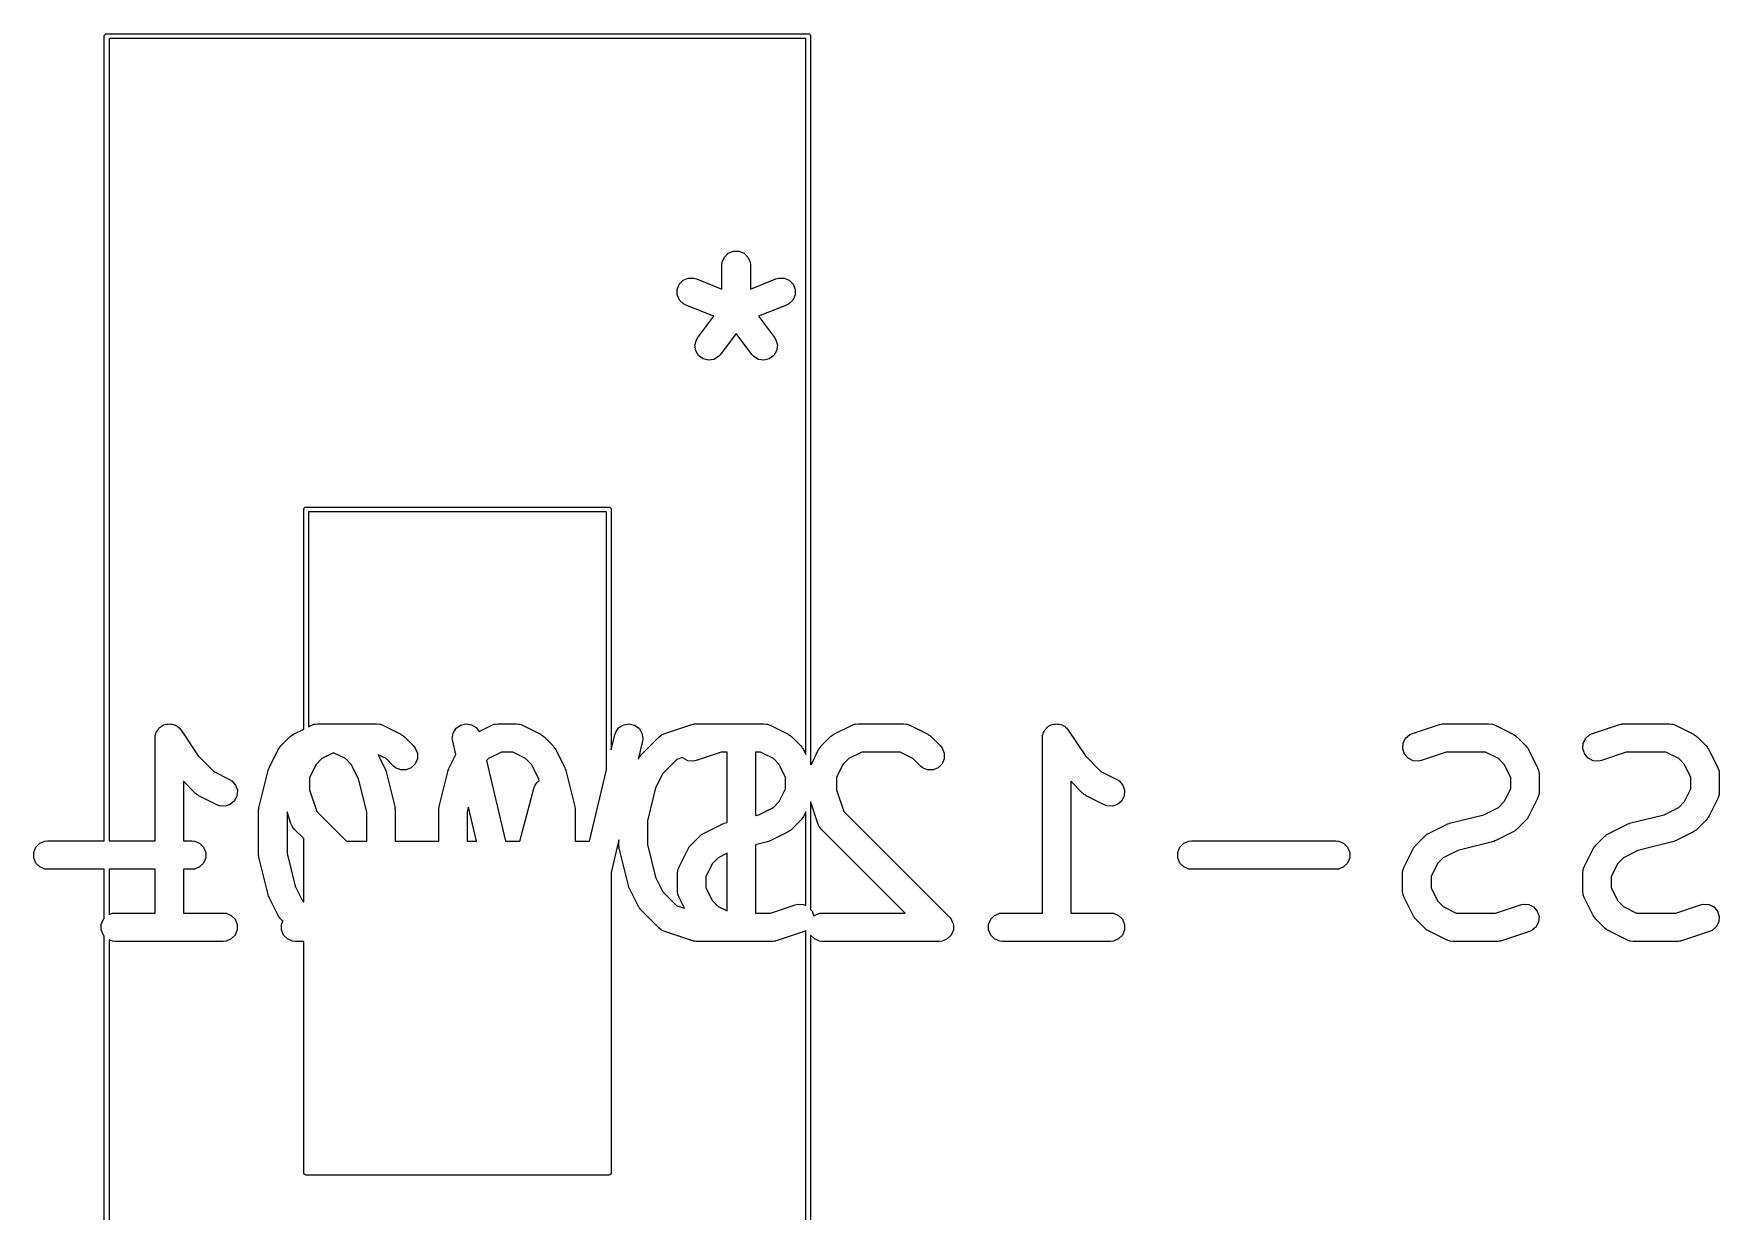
# Model space of a CAD drawing. Extents: x 100 to 190, y -154 to -36.
# Drawn here: x 181.17 to 190.08, y -68.19 to -61.97 of the extents above; entities that cross this region are included whole.
import ezdxf

# ---------------------------------------------------------------- set-up
doc = ezdxf.new("R2010")
doc.units = 0
doc.layers.add('BLACK', color=7, linetype='CONTINUOUS')

msp = doc.modelspace()

# ---------------------------------------------------------------- linework, layer by layer
at = {"layer": 'BLACK', "linetype": 'CONTINUOUS'}
for p, q in [((181.5465, -61.9779), (181.547467, -61.97304)), ((181.5465, -66.231266), (181.5465, -61.9779)), ((181.547467, -61.97304), (181.55434, -61.966167)), ((181.55434, -61.966167), (181.5592, -61.9652)), ((181.5592, -61.9652), (185.2676, -61.9652)), ((181.5719, -61.9906), (181.5719, -66.231266)), ((185.2549, -61.9906), (181.5719, -61.9906)), ((185.2549, -65.773944), (185.2549, -61.9906)), ((185.2676, -61.9652), (185.27246, -61.966167)), ((185.27246, -61.966167), (185.279333, -61.97304)), ((185.279333, -61.97304), (185.2803, -61.9779)), ((185.2803, -61.9779), (185.2803, -65.824744)), ((184.811599, -63.187219), (184.81304, -63.172587)), ((184.81304, -63.172587), (184.824239, -63.145551)), ((184.824239, -63.145551), (184.844931, -63.124859)), ((184.844931, -63.124859), (184.871967, -63.11366)), ((184.871967, -63.11366), (184.901231, -63.11366)), ((184.901231, -63.11366), (184.928267, -63.124859)), ((184.928267, -63.124859), (184.948959, -63.145551)), ((184.948959, -63.145551), (184.960158, -63.172587)), ((184.960158, -63.172587), (184.961599, -63.187219)), ((184.606079, -63.268228), (184.632976, -63.256701)), ((184.632976, -63.256701), (184.662238, -63.256344)), ((184.662238, -63.256344), (184.676358, -63.26044)), ((184.676358, -63.26044), (184.811599, -63.314536)), ((184.811599, -63.314536), (184.811599, -63.187219)), ((184.961599, -63.187219), (184.961599, -63.314536)), ((184.961599, -63.314536), (185.09684, -63.26044)), ((185.09684, -63.26044), (185.11096, -63.256344)), ((185.11096, -63.256344), (185.140222, -63.256701)), ((185.140222, -63.256701), (185.167119, -63.268228)), ((184.574772, -63.316342), (184.58564, -63.289171)), ((184.575129, -63.345604), (184.574772, -63.316342)), ((184.586656, -63.372501), (184.575129, -63.345604)), ((184.58564, -63.289171), (184.606079, -63.268228)), ((185.167119, -63.268228), (185.187557, -63.289171)), ((185.198069, -63.345604), (185.186542, -63.372501)), ((185.187557, -63.289171), (185.198426, -63.316342)), ((185.198426, -63.316342), (185.198069, -63.345604)), ((184.607599, -63.39294), (184.586656, -63.372501)), ((184.62065, -63.399712), (184.607599, -63.39294)), ((184.767881, -63.458604), (184.62065, -63.399712)), ((185.152548, -63.399712), (185.005316, -63.458604)), ((185.165598, -63.39294), (185.152548, -63.399712)), ((185.186542, -63.372501), (185.165598, -63.39294)), ((184.683742, -63.57079), (184.767881, -63.458604)), ((185.005316, -63.458604), (185.089456, -63.57079)), ((184.668853, -63.611708), (184.676116, -63.58336)), ((184.672992, -63.640677), (184.668853, -63.611708)), ((184.676116, -63.58336), (184.683742, -63.57079)), ((184.886599, -63.550314), (184.803742, -63.66079)), ((184.969456, -63.66079), (184.886599, -63.550314)), ((185.089456, -63.57079), (185.097082, -63.58336)), ((185.097082, -63.58336), (185.104345, -63.611708)), ((185.104345, -63.611708), (185.100206, -63.640677)), ((184.687901, -63.665858), (184.672992, -63.640677)), ((184.711312, -63.683416), (184.687901, -63.665858)), ((184.73966, -63.690679), (184.711312, -63.683416)), ((184.768629, -63.68654), (184.73966, -63.690679)), ((184.79381, -63.671631), (184.768629, -63.68654)), ((184.803742, -63.66079), (184.79381, -63.671631)), ((184.979388, -63.671631), (184.969456, -63.66079)), ((185.004569, -63.68654), (184.979388, -63.671631)), ((185.033538, -63.690679), (185.004569, -63.68654)), ((185.061886, -63.683416), (185.033538, -63.690679)), ((185.085297, -63.665858), (185.061886, -63.683416)), ((185.100206, -63.640677), (185.085297, -63.665858)), ((182.6006, -64.4798), (182.601567, -64.47494)), ((182.6006, -65.640718), (182.6006, -64.4798)), ((182.601567, -64.47494), (182.60844, -64.468067)), ((182.60844, -64.468067), (182.6133, -64.4671)), ((182.6133, -64.4671), (184.2135, -64.4671)), ((182.626, -64.4925), (182.626, -65.628018)), ((184.2008, -64.4925), (182.626, -64.4925)), ((184.2008, -65.85633), (184.2008, -64.4925)), ((184.2135, -64.4671), (184.21836, -64.468067)), ((184.21836, -64.468067), (184.225233, -64.47494)), ((184.225233, -64.47494), (184.2262, -64.4798)), ((184.2262, -64.4798), (184.2262, -65.74965)), ((181.816031, -65.672587), (181.818872, -65.665726)), ((181.818872, -65.665726), (181.820329, -65.658446)), ((181.820329, -65.658446), (181.824417, -65.65234)), ((181.824417, -65.65234), (181.82723, -65.645551)), ((181.82723, -65.645551), (181.83248, -65.6403)), ((181.83248, -65.6403), (181.836612, -65.634131)), ((181.836612, -65.634131), (181.842726, -65.630054)), ((181.842726, -65.630054), (181.847922, -65.624859)), ((181.847922, -65.624859), (181.854782, -65.622017)), ((181.854782, -65.622017), (181.860961, -65.617898)), ((181.860961, -65.617898), (181.868169, -65.616472)), ((181.868169, -65.616472), (181.874958, -65.61366)), ((181.874958, -65.61366), (181.882385, -65.61366)), ((181.882385, -65.61366), (181.889669, -65.612219)), ((181.889669, -65.612219), (181.896874, -65.61366)), ((181.896874, -65.61366), (181.904222, -65.61366)), ((181.904222, -65.61366), (181.911082, -65.616501)), ((181.911082, -65.616501), (181.918363, -65.617958)), ((181.918363, -65.617958), (181.924468, -65.622046)), ((181.924468, -65.622046), (181.931258, -65.624859)), ((181.931258, -65.624859), (181.936508, -65.630109)), ((181.936508, -65.630109), (181.942678, -65.634241)), ((181.942678, -65.634241), (181.951898, -65.645499)), ((181.951898, -65.645499), (181.95195, -65.645551)), ((181.95195, -65.645551), (181.951959, -65.645573)), ((181.951959, -65.645573), (181.951994, -65.645616)), ((181.951994, -65.645616), (182.043112, -65.782294)), ((182.540225, -65.67172), (182.546525, -65.667756)), ((182.546525, -65.667756), (182.6006, -65.640718)), ((182.626, -65.628018), (182.641763, -65.620137)), ((182.641763, -65.620137), (182.655494, -65.614882)), ((182.655494, -65.614882), (182.658183, -65.61469)), ((182.658183, -65.61469), (182.660672, -65.61366)), ((182.660672, -65.61366), (182.675304, -65.612219)), ((182.675304, -65.612219), (182.770542, -65.612219)), ((182.770542, -65.612219), (182.984828, -65.612219)), ((182.984828, -65.612219), (182.99946, -65.61366)), ((182.99946, -65.61366), (183.001949, -65.614691)), ((183.001949, -65.614691), (183.004637, -65.614882)), ((183.004637, -65.614882), (183.018369, -65.620137)), ((183.018369, -65.620137), (183.113607, -65.667756)), ((183.113607, -65.667756), (183.119906, -65.67172)), ((183.386071, -65.690023), (183.390704, -65.661128)), ((183.390704, -65.661128), (183.40604, -65.636206)), ((183.40604, -65.636206), (183.429747, -65.619049)), ((183.429747, -65.619049), (183.458215, -65.612271)), ((183.458215, -65.612271), (183.48711, -65.616904)), ((183.48711, -65.616904), (183.512032, -65.63224)), ((183.512032, -65.63224), (183.527418, -65.653499)), ((183.527418, -65.653499), (183.594144, -65.620137)), ((183.594144, -65.620137), (183.607875, -65.614882)), ((183.607875, -65.614882), (183.610564, -65.61469)), ((183.610564, -65.61469), (183.613053, -65.61366)), ((183.613053, -65.61366), (183.627685, -65.612219)), ((183.627685, -65.612219), (183.722923, -65.612219)), ((183.722923, -65.612219), (183.737555, -65.61366)), ((183.737555, -65.61366), (183.740044, -65.614691)), ((183.740044, -65.614691), (183.742732, -65.614882)), ((183.742732, -65.614882), (183.756464, -65.620137)), ((183.756464, -65.620137), (183.851702, -65.667756)), ((183.851702, -65.667756), (183.858001, -65.67172)), ((184.2262, -65.74965), (184.245201, -65.669847)), ((184.245201, -65.669847), (184.249991, -65.655947)), ((184.249991, -65.655947), (184.267148, -65.63224)), ((184.267148, -65.63224), (184.29207, -65.616904)), ((184.29207, -65.616904), (184.320965, -65.612271)), ((184.320965, -65.612271), (184.349433, -65.619049)), ((184.349433, -65.619049), (184.37314, -65.636206)), ((184.37314, -65.636206), (184.388476, -65.661128)), ((184.388476, -65.661128), (184.393109, -65.690023)), ((184.493269, -65.671445), (184.495304, -65.669681)), ((184.495304, -65.669681), (184.50873, -65.663687)), ((184.50873, -65.663687), (184.651586, -65.616068)), ((184.651586, -65.616068), (184.658841, -65.614418)), ((184.658841, -65.614418), (184.660672, -65.61366)), ((184.660672, -65.61366), (184.663325, -65.613398)), ((184.663325, -65.613398), (184.665923, -65.612808)), ((184.665923, -65.612808), (184.667897, -65.612948)), ((184.667897, -65.612948), (184.675304, -65.612219)), ((184.675304, -65.612219), (184.913399, -65.612219)), ((184.913399, -65.612219), (185.032447, -65.612219)), ((185.032447, -65.612219), (185.047079, -65.61366)), ((185.047079, -65.61366), (185.049568, -65.614691)), ((185.049568, -65.614691), (185.052256, -65.614882)), ((185.052256, -65.614882), (185.065988, -65.620137)), ((185.065988, -65.620137), (185.161226, -65.667756)), ((185.161226, -65.667756), (185.167525, -65.67172)), ((185.397368, -65.67172), (185.403668, -65.667756)), ((185.403668, -65.667756), (185.498906, -65.620137)), ((185.498906, -65.620137), (185.512637, -65.614882)), ((185.512637, -65.614882), (185.515326, -65.61469)), ((185.515326, -65.61469), (185.517815, -65.61366)), ((185.517815, -65.61366), (185.532447, -65.612219)), ((185.532447, -65.612219), (185.770542, -65.612219)), ((185.770542, -65.612219), (185.785174, -65.61366)), ((185.785174, -65.61366), (185.787663, -65.614691)), ((185.787663, -65.614691), (185.790351, -65.614882)), ((185.790351, -65.614882), (185.804083, -65.620137)), ((185.804083, -65.620137), (185.899321, -65.667756)), ((185.899321, -65.667756), (185.90562, -65.67172)), ((186.506507, -65.672587), (186.509348, -65.665726)), ((186.509348, -65.665726), (186.510805, -65.658446)), ((186.510805, -65.658446), (186.514893, -65.65234)), ((186.514893, -65.65234), (186.517706, -65.645551)), ((186.517706, -65.645551), (186.522956, -65.6403)), ((186.522956, -65.6403), (186.527088, -65.634131)), ((186.527088, -65.634131), (186.533202, -65.630054)), ((186.533202, -65.630054), (186.538398, -65.624859)), ((186.538398, -65.624859), (186.545258, -65.622017)), ((186.545258, -65.622017), (186.551437, -65.617898)), ((186.551437, -65.617898), (186.558645, -65.616472)), ((186.558645, -65.616472), (186.565434, -65.61366)), ((186.565434, -65.61366), (186.572861, -65.61366)), ((186.572861, -65.61366), (186.580145, -65.612219)), ((186.580145, -65.612219), (186.58735, -65.61366)), ((186.58735, -65.61366), (186.594698, -65.61366)), ((186.594698, -65.61366), (186.601558, -65.616501)), ((186.601558, -65.616501), (186.608839, -65.617958)), ((186.608839, -65.617958), (186.614944, -65.622046)), ((186.614944, -65.622046), (186.621734, -65.624859)), ((186.621734, -65.624859), (186.626984, -65.630109)), ((186.626984, -65.630109), (186.633154, -65.634241)), ((186.633154, -65.634241), (186.642374, -65.645499)), ((186.642374, -65.645499), (186.642426, -65.645551)), ((186.642426, -65.645551), (186.642435, -65.645573)), ((186.642435, -65.645573), (186.64247, -65.645616)), ((186.64247, -65.645616), (186.733588, -65.782294)), ((188.425578, -65.688855), (188.447685, -65.669681)), ((188.447685, -65.669681), (188.461111, -65.663687)), ((188.461111, -65.663687), (188.603967, -65.616068)), ((188.603967, -65.616068), (188.611222, -65.614418)), ((188.611222, -65.614418), (188.613053, -65.61366)), ((188.613053, -65.61366), (188.615706, -65.613398)), ((188.615706, -65.613398), (188.618304, -65.612808)), ((188.618304, -65.612808), (188.620278, -65.612948)), ((188.620278, -65.612948), (188.627685, -65.612219)), ((188.627685, -65.612219), (188.86578, -65.612219)), ((188.86578, -65.612219), (188.880412, -65.61366)), ((188.880412, -65.61366), (188.882901, -65.614691)), ((188.882901, -65.614691), (188.885589, -65.614882)), ((188.885589, -65.614882), (188.899321, -65.620137)), ((188.899321, -65.620137), (188.994559, -65.667756)), ((188.994559, -65.667756), (189.000858, -65.67172)), ((189.377959, -65.688855), (189.400066, -65.669681)), ((189.400066, -65.669681), (189.413492, -65.663687)), ((189.413492, -65.663687), (189.556348, -65.616068)), ((189.556348, -65.616068), (189.563603, -65.614418)), ((189.563603, -65.614418), (189.565434, -65.61366)), ((189.565434, -65.61366), (189.568087, -65.613398)), ((189.568087, -65.613398), (189.570685, -65.612808)), ((189.570685, -65.612808), (189.572659, -65.612948)), ((189.572659, -65.612948), (189.580066, -65.612219)), ((189.580066, -65.612219), (189.818161, -65.612219)), ((189.818161, -65.612219), (189.832793, -65.61366)), ((189.832793, -65.61366), (189.835282, -65.614691)), ((189.835282, -65.614691), (189.83797, -65.614882)), ((189.83797, -65.614882), (189.851702, -65.620137)), ((189.851702, -65.620137), (189.94694, -65.667756)), ((189.94694, -65.667756), (189.953239, -65.67172)), ((181.81459, -65.68714), (181.814605, -65.687063)), ((181.814595, -65.687166), (181.81459, -65.68714)), ((181.81459, -65.687219), (181.814595, -65.687166)), ((181.81459, -66.231266), (181.81459, -65.687219)), ((181.814605, -65.687063), (181.816031, -65.672587)), ((182.417746, -65.844154), (182.465365, -65.748916)), ((182.465365, -65.748916), (182.469329, -65.742616)), ((182.469329, -65.742616), (182.470087, -65.740789)), ((182.470087, -65.740789), (182.471775, -65.738732)), ((182.471775, -65.738732), (182.473197, -65.736473)), ((182.473197, -65.736473), (182.474695, -65.735173)), ((182.474695, -65.735173), (182.479414, -65.729424)), ((182.479414, -65.729424), (182.527033, -65.681805)), ((182.527033, -65.681805), (182.532782, -65.677086)), ((182.532782, -65.677086), (182.534082, -65.675588)), ((182.534082, -65.675588), (182.536341, -65.674166)), ((182.536341, -65.674166), (182.538398, -65.672478)), ((182.538398, -65.672478), (182.540225, -65.67172)), ((183.119906, -65.67172), (183.121734, -65.672478)), ((183.121734, -65.672478), (183.12379, -65.674166)), ((183.12379, -65.674166), (183.12605, -65.675588)), ((183.12605, -65.675588), (183.127349, -65.677086)), ((183.127349, -65.677086), (183.133099, -65.681805)), ((183.133099, -65.681805), (183.180718, -65.729424)), ((183.180718, -65.729424), (183.190045, -65.740789)), ((183.190045, -65.740789), (183.201244, -65.767825)), ((183.388059, -65.704591), (183.386071, -65.690023)), ((183.404784, -65.774838), (183.388059, -65.704591)), ((183.858001, -65.67172), (183.859829, -65.672478)), ((183.859829, -65.672478), (183.861885, -65.674166)), ((183.861885, -65.674166), (183.864145, -65.675588)), ((183.864145, -65.675588), (183.865444, -65.677086)), ((183.865444, -65.677086), (183.871194, -65.681805)), ((183.871194, -65.681805), (183.918813, -65.729424)), ((183.918813, -65.729424), (183.923531, -65.735173)), ((183.923531, -65.735173), (183.92503, -65.736473)), ((183.92503, -65.736473), (183.926451, -65.738732)), ((183.926451, -65.738732), (183.92814, -65.740789)), ((183.92814, -65.740789), (183.928897, -65.742616)), ((183.928897, -65.742616), (183.932862, -65.748916)), ((183.932862, -65.748916), (183.980481, -65.844154)), ((184.391121, -65.70459), (184.368413, -65.799962)), ((184.384176, -65.777043), (184.479414, -65.681805)), ((184.393109, -65.690023), (184.391121, -65.70459)), ((184.479414, -65.681805), (184.490779, -65.672477)), ((184.490779, -65.672477), (184.493269, -65.671445)), ((185.167525, -65.67172), (185.169353, -65.672478)), ((185.169353, -65.672478), (185.171409, -65.674166)), ((185.171409, -65.674166), (185.173669, -65.675588)), ((185.173669, -65.675588), (185.174968, -65.677086)), ((185.174968, -65.677086), (185.180718, -65.681805)), ((185.180718, -65.681805), (185.228337, -65.729424)), ((185.228337, -65.729424), (185.233055, -65.735173)), ((185.233055, -65.735173), (185.234554, -65.736473)), ((185.234554, -65.736473), (185.235975, -65.738732)), ((185.235975, -65.738732), (185.237664, -65.740789)), ((185.237664, -65.740789), (185.238421, -65.742616)), ((185.238421, -65.742616), (185.242386, -65.748916)), ((185.242386, -65.748916), (185.2549, -65.773944)), ((185.282447, -65.829038), (185.322508, -65.748916)), ((185.322508, -65.748916), (185.326472, -65.742616)), ((185.326472, -65.742616), (185.32723, -65.740789)), ((185.32723, -65.740789), (185.328918, -65.738732)), ((185.328918, -65.738732), (185.33034, -65.736473)), ((185.33034, -65.736473), (185.331838, -65.735173)), ((185.331838, -65.735173), (185.336557, -65.729424)), ((185.336557, -65.729424), (185.384176, -65.681805)), ((185.384176, -65.681805), (185.389925, -65.677086)), ((185.389925, -65.677086), (185.391225, -65.675588)), ((185.391225, -65.675588), (185.393484, -65.674166)), ((185.393484, -65.674166), (185.395541, -65.672478)), ((185.395541, -65.672478), (185.397368, -65.67172)), ((185.90562, -65.67172), (185.907448, -65.672478)), ((185.907448, -65.672478), (185.909504, -65.674166)), ((185.909504, -65.674166), (185.911764, -65.675588)), ((185.911764, -65.675588), (185.913063, -65.677086)), ((185.913063, -65.677086), (185.918813, -65.681805)), ((185.918813, -65.681805), (185.966432, -65.729424)), ((185.966432, -65.729424), (185.975759, -65.740789)), ((185.975759, -65.740789), (185.986958, -65.767825)), ((186.505066, -65.68714), (186.505081, -65.687063)), ((186.505071, -65.687166), (186.505066, -65.68714)), ((186.505066, -65.687219), (186.505071, -65.687166)), ((186.505066, -66.612219), (186.505066, -65.687219)), ((186.505081, -65.687063), (186.506507, -65.672587)), ((188.410417, -65.744218), (188.412492, -65.715028)), ((188.419671, -65.771981), (188.410417, -65.744218)), ((188.412492, -65.715028), (188.425578, -65.688855)), ((189.000858, -65.67172), (189.002686, -65.672478)), ((189.002686, -65.672478), (189.004742, -65.674166)), ((189.004742, -65.674166), (189.007002, -65.675588)), ((189.007002, -65.675588), (189.008301, -65.677086)), ((189.008301, -65.677086), (189.014051, -65.681805)), ((189.014051, -65.681805), (189.06167, -65.729424)), ((189.06167, -65.729424), (189.066388, -65.735173)), ((189.066388, -65.735173), (189.067887, -65.736473)), ((189.067887, -65.736473), (189.069308, -65.738732)), ((189.069308, -65.738732), (189.070997, -65.740789)), ((189.070997, -65.740789), (189.071754, -65.742616)), ((189.071754, -65.742616), (189.075719, -65.748916)), ((189.075719, -65.748916), (189.123338, -65.844154)), ((189.362798, -65.744218), (189.364873, -65.715028)), ((189.372052, -65.771981), (189.362798, -65.744218)), ((189.364873, -65.715028), (189.377959, -65.688855)), ((189.953239, -65.67172), (189.955067, -65.672478)), ((189.955067, -65.672478), (189.957123, -65.674166)), ((189.957123, -65.674166), (189.959383, -65.675588)), ((189.959383, -65.675588), (189.960682, -65.677086)), ((189.960682, -65.677086), (189.966432, -65.681805)), ((189.966432, -65.681805), (190.014051, -65.729424)), ((190.014051, -65.729424), (190.018769, -65.735173)), ((190.018769, -65.735173), (190.020268, -65.736473)), ((190.020268, -65.736473), (190.021689, -65.738732)), ((190.021689, -65.738732), (190.023378, -65.740789)), ((190.023378, -65.740789), (190.024135, -65.742616)), ((190.024135, -65.742616), (190.0281, -65.748916)), ((190.0281, -65.748916), (190.075719, -65.844154)), ((182.043112, -65.782294), (182.124493, -65.863675)), ((182.414818, -65.851804), (182.417014, -65.845659)), ((182.417014, -65.845659), (182.417336, -65.845223)), ((182.417336, -65.845223), (182.417746, -65.844154)), ((182.665515, -65.826884), (182.631257, -65.8954)), ((182.695922, -65.796477), (182.665515, -65.826884)), ((182.758637, -65.765119), (182.695922, -65.796477)), ((182.821353, -65.796477), (182.758637, -65.765119)), ((182.85176, -65.826884), (182.821353, -65.796477)), ((182.890253, -65.903871), (182.85176, -65.826884)), ((183.035639, -65.796477), (182.993802, -65.775558)), ((182.993802, -65.775558), (183.0281, -65.844154)), ((183.0281, -65.844154), (183.028509, -65.845223)), ((183.028509, -65.845223), (183.028832, -65.845659)), ((183.028832, -65.845659), (183.031024, -65.851795)), ((183.074652, -65.83549), (183.035639, -65.796477)), ((183.086017, -65.844817), (183.074652, -65.83549)), ((183.113053, -65.856016), (183.086017, -65.844817)), ((183.169352, -65.844817), (183.142316, -65.856016)), ((183.190045, -65.824124), (183.169352, -65.844817)), ((183.201244, -65.797088), (183.190045, -65.824124)), ((183.201244, -65.767825), (183.201244, -65.797088)), ((183.367199, -65.851804), (183.369395, -65.845659)), ((183.369395, -65.845659), (183.369717, -65.845223)), ((183.369717, -65.845223), (183.370127, -65.844154)), ((183.370127, -65.844154), (183.404784, -65.774838)), ((183.576874, -65.796477), (183.566579, -65.806771)), ((183.566579, -65.806771), (183.66792, -66.2324)), ((183.64539, -65.762219), (183.576874, -65.796477)), ((183.705218, -65.762219), (183.64539, -65.762219)), ((183.773734, -65.796477), (183.705218, -65.762219)), ((183.804141, -65.826884), (183.773734, -65.796477)), ((183.842634, -65.903871), (183.804141, -65.826884)), ((183.980481, -65.844154), (183.98089, -65.845223)), ((183.98089, -65.845223), (183.981213, -65.845659)), ((183.981213, -65.845659), (183.983405, -65.851795)), ((184.368413, -65.799962), (184.370127, -65.796535)), ((184.370127, -65.796535), (184.374091, -65.790235)), ((184.374091, -65.790235), (184.374849, -65.788408)), ((184.374849, -65.788408), (184.376537, -65.786351)), ((184.376537, -65.786351), (184.377959, -65.784092)), ((184.377959, -65.784092), (184.379457, -65.782792)), ((184.379457, -65.782792), (184.384176, -65.777043)), ((184.572961, -65.80039), (184.498848, -65.874503)), ((184.602451, -65.790559), (184.572961, -65.80039)), ((184.605512, -65.794088), (184.602451, -65.790559)), ((184.631685, -65.807174), (184.605512, -65.794088)), ((184.660875, -65.809249), (184.631685, -65.807174)), ((184.675212, -65.805989), (184.660875, -65.809249)), ((184.806522, -65.762219), (184.675212, -65.805989)), ((184.838399, -65.762219), (184.806522, -65.762219)), ((184.838399, -66.134612), (184.838399, -65.762219)), ((185.014742, -65.762219), (184.988399, -65.762219)), ((184.988399, -65.762219), (184.988399, -66.097112)), ((185.083258, -65.796477), (185.014742, -65.762219)), ((185.113665, -65.826884), (185.083258, -65.796477)), ((185.147923, -65.8954), (185.113665, -65.826884)), ((185.2803, -65.824744), (185.282447, -65.829038)), ((185.451229, -65.826884), (185.416971, -65.8954)), ((185.481636, -65.796477), (185.451229, -65.826884)), ((185.550152, -65.762219), (185.481636, -65.796477)), ((185.752837, -65.762219), (185.550152, -65.762219)), ((185.821353, -65.796477), (185.752837, -65.762219)), ((185.860366, -65.83549), (185.821353, -65.796477)), ((185.871731, -65.844817), (185.860366, -65.83549)), ((185.898767, -65.856016), (185.871731, -65.844817)), ((185.955066, -65.844817), (185.92803, -65.856016)), ((185.975759, -65.824124), (185.955066, -65.844817)), ((185.986958, -65.797088), (185.975759, -65.824124)), ((185.986958, -65.767825), (185.986958, -65.797088)), ((186.733588, -65.782294), (186.814969, -65.863675)), ((188.438845, -65.794088), (188.419671, -65.771981)), ((188.465018, -65.807174), (188.438845, -65.794088)), ((188.494208, -65.809249), (188.465018, -65.807174)), ((188.508545, -65.805989), (188.494208, -65.809249)), ((188.639855, -65.762219), (188.508545, -65.805989)), ((188.848075, -65.762219), (188.639855, -65.762219)), ((188.916591, -65.796477), (188.848075, -65.762219)), ((188.946998, -65.826884), (188.916591, -65.796477)), ((188.981256, -65.8954), (188.946998, -65.826884)), ((189.123338, -65.844154), (189.128593, -65.857885)), ((189.391226, -65.794088), (189.372052, -65.771981)), ((189.417399, -65.807174), (189.391226, -65.794088)), ((189.446589, -65.809249), (189.417399, -65.807174)), ((189.460926, -65.805989), (189.446589, -65.809249)), ((189.592236, -65.762219), (189.460926, -65.805989)), ((189.800456, -65.762219), (189.592236, -65.762219)), ((189.868972, -65.796477), (189.800456, -65.762219)), ((189.899379, -65.826884), (189.868972, -65.796477)), ((189.933637, -65.8954), (189.899379, -65.826884)), ((190.075719, -65.844154), (190.080974, -65.857885)), ((182.027033, -65.978347), (181.96459, -65.915904)), ((181.96459, -65.915904), (181.96459, -66.231266)), ((182.124493, -65.863675), (182.208845, -65.905851)), ((182.208845, -65.905851), (182.221288, -65.913683)), ((182.221288, -65.913683), (182.240461, -65.935791)), ((182.240461, -65.935791), (182.249715, -65.963552)), ((182.364448, -66.049981), (182.412067, -65.859505)), ((182.412067, -65.859505), (182.412452, -65.858425)), ((182.412452, -65.858425), (182.412491, -65.857886)), ((182.412491, -65.857886), (182.414818, -65.851804)), ((182.631257, -65.8954), (182.631257, -65.960762)), ((182.933637, -66.077405), (182.890253, -65.903871)), ((183.031024, -65.851795), (183.033355, -65.857885)), ((183.033355, -65.857885), (183.033393, -65.858425)), ((183.033393, -65.858425), (183.033779, -65.859505)), ((183.033779, -65.859505), (183.081398, -66.049981)), ((183.142316, -65.856016), (183.113053, -65.856016)), ((183.316829, -66.049981), (183.364448, -65.859505)), ((183.364448, -65.859505), (183.364833, -65.858425)), ((183.364833, -65.858425), (183.364872, -65.857886)), ((183.364872, -65.857886), (183.367199, -65.851804)), ((183.822285, -65.939841), (183.828302, -65.93198)), ((183.828302, -65.93198), (183.833261, -65.923415)), ((183.833261, -65.923415), (183.837118, -65.920462)), ((183.837118, -65.920462), (183.840072, -65.916604)), ((183.840072, -65.916604), (183.84509, -65.913697)), ((183.84509, -65.913697), (183.842634, -65.903871)), ((183.983405, -65.851795), (183.985736, -65.857885)), ((183.985736, -65.857885), (183.985774, -65.858425)), ((183.985774, -65.858425), (183.98616, -65.859505)), ((183.98616, -65.859505), (184.033779, -66.049981)), ((184.111259, -66.2324), (184.2008, -65.85633)), ((184.498848, -65.874503), (184.460354, -65.95149)), ((185.147923, -65.955228), (185.147923, -65.8954)), ((185.416971, -65.8954), (185.416971, -65.960762)), ((185.92803, -65.856016), (185.898767, -65.856016)), ((186.717509, -65.978347), (186.655066, -65.915904)), ((186.655066, -65.915904), (186.655066, -66.612219)), ((186.814969, -65.863675), (186.899321, -65.905851)), ((186.899321, -65.905851), (186.911764, -65.913683)), ((186.911764, -65.913683), (186.930937, -65.935791)), ((186.930937, -65.935791), (186.940191, -65.963552)), ((188.981256, -65.955228), (188.981256, -65.8954)), ((189.128593, -65.857885), (189.128784, -65.860574)), ((189.128784, -65.860574), (189.129815, -65.863063)), ((189.129815, -65.863063), (189.131256, -65.877695)), ((189.131256, -65.877695), (189.131256, -65.972933)), ((189.933637, -65.955228), (189.933637, -65.8954)), ((190.080974, -65.857885), (190.081165, -65.860574)), ((190.081165, -65.860574), (190.082196, -65.863063)), ((190.082196, -65.863063), (190.083637, -65.877695)), ((190.083637, -65.877695), (190.083637, -65.972933)), ((182.032783, -65.983067), (182.027033, -65.978347)), ((182.034082, -65.984564), (182.032783, -65.983067)), ((182.036336, -65.985983), (182.034082, -65.984564)), ((182.038398, -65.987675), (182.036336, -65.985983)), ((182.04023, -65.988433), (182.038398, -65.987675)), ((182.046525, -65.992396), (182.04023, -65.988433)), ((182.141763, -66.040015), (182.046525, -65.992396)), ((182.234553, -66.018917), (182.212446, -66.03809)), ((182.247641, -65.992742), (182.234553, -66.018917)), ((182.249715, -65.963552), (182.247641, -65.992742)), ((182.631257, -65.960762), (182.669428, -66.075276)), ((183.742777, -66.2324), (183.817122, -65.953608)), ((183.817122, -65.953608), (183.818407, -65.950179)), ((183.818407, -65.950179), (183.818599, -65.94874)), ((183.818599, -65.94874), (183.819588, -65.94703)), ((183.819588, -65.94703), (183.822285, -65.939841)), ((184.460354, -65.95149), (184.416971, -66.125024)), ((185.083258, -66.054151), (185.113665, -66.023744)), ((185.113665, -66.023744), (185.147923, -65.955228)), ((185.280458, -66.025566), (185.2803, -66.025884)), ((185.2803, -66.025884), (185.2803, -66.593487)), ((185.318439, -66.139507), (185.280458, -66.025566)), ((185.416971, -65.960762), (185.455142, -66.075276)), ((186.723259, -65.983067), (186.717509, -65.978347)), ((186.724558, -65.984564), (186.723259, -65.983067)), ((186.726812, -65.985983), (186.724558, -65.984564)), ((186.728874, -65.987675), (186.726812, -65.985983)), ((186.730706, -65.988433), (186.728874, -65.987675)), ((186.737001, -65.992396), (186.730706, -65.988433)), ((186.832239, -66.040015), (186.737001, -65.992396)), ((186.925029, -66.018917), (186.902922, -66.03809)), ((186.938117, -65.992742), (186.925029, -66.018917)), ((186.940191, -65.963552), (186.938117, -65.992742)), ((188.916591, -66.054151), (188.946998, -66.023744)), ((188.946998, -66.023744), (188.981256, -65.955228)), ((189.123338, -66.006474), (189.075719, -66.101712)), ((189.128593, -65.992743), (189.123338, -66.006474)), ((189.128784, -65.990053), (189.128593, -65.992743)), ((189.129815, -65.987565), (189.128784, -65.990053)), ((189.131256, -65.972933), (189.129815, -65.987565)), ((189.868972, -66.054151), (189.899379, -66.023744)), ((189.899379, -66.023744), (189.933637, -65.955228)), ((190.075719, -66.006474), (190.0281, -66.101712)), ((190.080974, -65.992743), (190.075719, -66.006474)), ((190.081165, -65.990053), (190.080974, -65.992743)), ((190.082196, -65.987565), (190.081165, -65.990053)), ((190.083637, -65.972933), (190.082196, -65.987565)), ((182.155494, -66.04527), (182.141763, -66.040015)), ((182.184684, -66.047344), (182.155494, -66.04527)), ((182.212446, -66.03809), (182.184684, -66.047344)), ((182.362209, -66.068171), (182.36246, -66.065617)), ((182.362209, -66.306266), (182.362209, -66.068171)), ((182.362298, -66.064525), (182.363107, -66.059051)), ((182.36246, -66.065617), (182.362298, -66.064525)), ((182.363107, -66.059051), (182.36365, -66.053539)), ((182.36365, -66.053539), (182.364072, -66.052517)), ((182.364072, -66.052517), (182.364448, -66.049981)), ((182.532725, -66.139507), (182.512209, -66.077959)), ((182.512209, -66.077959), (182.512209, -66.297032)), ((182.669428, -66.075276), (182.826552, -66.2324)), ((182.933637, -66.2324), (182.933637, -66.077405)), ((183.081398, -66.049981), (183.081773, -66.052517)), ((183.081773, -66.052517), (183.082196, -66.053539)), ((183.082196, -66.053539), (183.082738, -66.059051)), ((183.082738, -66.059051), (183.083548, -66.064525)), ((183.083548, -66.064525), (183.083385, -66.065617)), ((183.083385, -66.065617), (183.083637, -66.068171)), ((183.083637, -66.068171), (183.083637, -66.2324)), ((183.31459, -66.068171), (183.314841, -66.065617)), ((183.31459, -66.2324), (183.31459, -66.068171)), ((183.314679, -66.064525), (183.315488, -66.059051)), ((183.314841, -66.065617), (183.314679, -66.064525)), ((183.315488, -66.059051), (183.316031, -66.053539)), ((183.316031, -66.053539), (183.316453, -66.052517)), ((183.316453, -66.052517), (183.316829, -66.049981)), ((183.470856, -66.052339), (183.46459, -66.077405)), ((183.46459, -66.077405), (183.46459, -66.2324)), ((183.513728, -66.2324), (183.470856, -66.052339)), ((184.033779, -66.049981), (184.034154, -66.052517)), ((184.034154, -66.052517), (184.034577, -66.053539)), ((184.034577, -66.053539), (184.035119, -66.059051)), ((184.035119, -66.059051), (184.035929, -66.064525)), ((184.035929, -66.064525), (184.035766, -66.065617)), ((184.035766, -66.065617), (184.036018, -66.068171)), ((184.036018, -66.068171), (184.036018, -66.23096)), ((184.988399, -66.097112), (185.006271, -66.092644)), ((185.006271, -66.092644), (185.083258, -66.054151)), ((185.233055, -66.115454), (185.228337, -66.121204)), ((185.234554, -66.114155), (185.233055, -66.115454)), ((185.235975, -66.111895), (185.234554, -66.114155)), ((185.237664, -66.109839), (185.235975, -66.111895)), ((185.238421, -66.108011), (185.237664, -66.109839)), ((185.242386, -66.101712), (185.238421, -66.108011)), ((185.2549, -66.076684), (185.242386, -66.101712)), ((185.2549, -66.573347), (185.2549, -66.076684)), ((185.455142, -66.075276), (186.014051, -66.634186)), ((186.84597, -66.04527), (186.832239, -66.040015)), ((186.87516, -66.047344), (186.84597, -66.04527)), ((186.902922, -66.03809), (186.87516, -66.047344)), ((188.657114, -66.138267), (188.839604, -66.092644)), ((188.839604, -66.092644), (188.916591, -66.054151)), ((189.066388, -66.115454), (189.06167, -66.121204)), ((189.067887, -66.114155), (189.066388, -66.115454)), ((189.069308, -66.111895), (189.067887, -66.114155)), ((189.070997, -66.109839), (189.069308, -66.111895)), ((189.071754, -66.108011), (189.070997, -66.109839)), ((189.075719, -66.101712), (189.071754, -66.108011)), ((189.609495, -66.138267), (189.791985, -66.092644)), ((189.791985, -66.092644), (189.868972, -66.054151)), ((190.018769, -66.115454), (190.014051, -66.121204)), ((190.020268, -66.114155), (190.018769, -66.115454)), ((190.021689, -66.111895), (190.020268, -66.114155)), ((190.023378, -66.109839), (190.021689, -66.111895)), ((190.024135, -66.108011), (190.023378, -66.109839)), ((190.0281, -66.101712), (190.024135, -66.108011)), ((182.538719, -66.152932), (182.532725, -66.139507)), ((182.540484, -66.154967), (182.538719, -66.152932)), ((182.541516, -66.157458), (182.540484, -66.154967)), ((182.550843, -66.168823), (182.541516, -66.157458)), ((182.6006, -66.21858), (182.550843, -66.168823)), ((184.416971, -66.125024), (184.416971, -66.249413)), ((184.6937, -66.205614), (184.699449, -66.200895)), ((184.699449, -66.200895), (184.700749, -66.199397)), ((184.700749, -66.199397), (184.703008, -66.197975)), ((184.703008, -66.197975), (184.705065, -66.196287)), ((184.705065, -66.196287), (184.706892, -66.195529)), ((184.706892, -66.195529), (184.713192, -66.191565)), ((184.713192, -66.191565), (184.80843, -66.143946)), ((184.80843, -66.143946), (184.809499, -66.143536)), ((184.809499, -66.143536), (184.809935, -66.143214)), ((184.809935, -66.143214), (184.816071, -66.141021)), ((184.816071, -66.141021), (184.822161, -66.138691)), ((184.822161, -66.138691), (184.822701, -66.138652)), ((184.822701, -66.138652), (184.823781, -66.138267)), ((184.823781, -66.138267), (184.838399, -66.134612)), ((185.161226, -66.182872), (185.065988, -66.230491)), ((185.167525, -66.178907), (185.161226, -66.182872)), ((185.169353, -66.17815), (185.167525, -66.178907)), ((185.171409, -66.176461), (185.169353, -66.17815)), ((185.173669, -66.17504), (185.171409, -66.176461)), ((185.174968, -66.173541), (185.173669, -66.17504)), ((185.180718, -66.168823), (185.174968, -66.173541)), ((185.228337, -66.121204), (185.180718, -66.168823)), ((185.324433, -66.152932), (185.318439, -66.139507)), ((185.326198, -66.154967), (185.324433, -66.152932)), ((185.32723, -66.157458), (185.326198, -66.154967)), ((185.336557, -66.168823), (185.32723, -66.157458)), ((185.779952, -66.612219), (185.336557, -66.168823)), ((188.527033, -66.205614), (188.532782, -66.200895)), ((188.532782, -66.200895), (188.534082, -66.199397)), ((188.534082, -66.199397), (188.536341, -66.197975)), ((188.536341, -66.197975), (188.538398, -66.196287)), ((188.538398, -66.196287), (188.540225, -66.195529)), ((188.540225, -66.195529), (188.546525, -66.191565)), ((188.546525, -66.191565), (188.641763, -66.143946)), ((188.641763, -66.143946), (188.642832, -66.143536)), ((188.642832, -66.143536), (188.643268, -66.143214)), ((188.643268, -66.143214), (188.649404, -66.141021)), ((188.649404, -66.141021), (188.655494, -66.138691)), ((188.655494, -66.138691), (188.656034, -66.138652)), ((188.656034, -66.138652), (188.657114, -66.138267)), ((188.994559, -66.182872), (188.899321, -66.230491)), ((189.000858, -66.178907), (188.994559, -66.182872)), ((189.002686, -66.17815), (189.000858, -66.178907)), ((189.004742, -66.176461), (189.002686, -66.17815)), ((189.007002, -66.17504), (189.004742, -66.176461)), ((189.008301, -66.173541), (189.007002, -66.17504)), ((189.014051, -66.168823), (189.008301, -66.173541)), ((189.06167, -66.121204), (189.014051, -66.168823)), ((189.479414, -66.205614), (189.485163, -66.200895)), ((189.485163, -66.200895), (189.486463, -66.199397)), ((189.486463, -66.199397), (189.488722, -66.197975)), ((189.488722, -66.197975), (189.490779, -66.196287)), ((189.490779, -66.196287), (189.492606, -66.195529)), ((189.492606, -66.195529), (189.498906, -66.191565)), ((189.498906, -66.191565), (189.594144, -66.143946)), ((189.594144, -66.143946), (189.595213, -66.143536)), ((189.595213, -66.143536), (189.595649, -66.143214)), ((189.595649, -66.143214), (189.601785, -66.141021)), ((189.601785, -66.141021), (189.607875, -66.138691)), ((189.607875, -66.138691), (189.608415, -66.138652)), ((189.608415, -66.138652), (189.609495, -66.138267)), ((189.94694, -66.182872), (189.851702, -66.230491)), ((189.953239, -66.178907), (189.94694, -66.182872)), ((189.955067, -66.17815), (189.953239, -66.178907)), ((189.957123, -66.176461), (189.955067, -66.17815)), ((189.959383, -66.17504), (189.957123, -66.176461)), ((189.960682, -66.173541), (189.959383, -66.17504)), ((189.966432, -66.168823), (189.960682, -66.173541)), ((190.014051, -66.121204), (189.966432, -66.168823)), ((181.173174, -66.291634), (181.184373, -66.264598)), ((181.173174, -66.320898), (181.173174, -66.291634)), ((181.184373, -66.264598), (181.205065, -66.243906)), ((181.205065, -66.243906), (181.232101, -66.232707)), ((181.232101, -66.232707), (181.246733, -66.231266)), ((181.246733, -66.231266), (181.5465, -66.231266)), ((181.5719, -66.231266), (181.81459, -66.231266)), ((181.96459, -66.231266), (182.008637, -66.231266)), ((182.008637, -66.231266), (182.023269, -66.232707)), ((182.023269, -66.232707), (182.050305, -66.243906)), ((182.050305, -66.243906), (182.070997, -66.264598)), ((182.070997, -66.264598), (182.082196, -66.291634)), ((182.082196, -66.291634), (182.082196, -66.320898)), ((182.6006, -66.554067), (182.6006, -66.21858)), ((182.826552, -66.2324), (182.933637, -66.2324)), ((183.083637, -66.2324), (183.31459, -66.2324)), ((183.46459, -66.2324), (183.513728, -66.2324)), ((183.66792, -66.2324), (183.742777, -66.2324)), ((184.036018, -66.23096), (184.036402, -66.2324)), ((184.036402, -66.2324), (184.111259, -66.2324)), ((184.266971, -66.226021), (184.2262, -66.397259)), ((184.266971, -66.258647), (184.266971, -66.226021)), ((184.267222, -66.2612), (184.266971, -66.258647)), ((184.26706, -66.262293), (184.267222, -66.2612)), ((184.267869, -66.267766), (184.26706, -66.262293)), ((184.268412, -66.273279), (184.267869, -66.267766)), ((184.268834, -66.2743), (184.268412, -66.273279)), ((184.26921, -66.276837), (184.268834, -66.2743)), ((184.316829, -66.467313), (184.26921, -66.276837)), ((184.416971, -66.249413), (184.460354, -66.422947)), ((184.584413, -66.367963), (184.632032, -66.272725)), ((184.632032, -66.272725), (184.635996, -66.266425)), ((184.635996, -66.266425), (184.636754, -66.264598)), ((184.636754, -66.264598), (184.638442, -66.262541)), ((184.638442, -66.262541), (184.639864, -66.260282)), ((184.639864, -66.260282), (184.641362, -66.258982)), ((184.641362, -66.258982), (184.646081, -66.253233)), ((184.646081, -66.253233), (184.6937, -66.205614)), ((185.050637, -66.23617), (184.988399, -66.251729)), ((184.988399, -66.251729), (184.988399, -66.612219)), ((185.051716, -66.235784), (185.050637, -66.23617)), ((185.052256, -66.235746), (185.051716, -66.235784)), ((185.058337, -66.233418), (185.052256, -66.235746)), ((185.064483, -66.231223), (185.058337, -66.233418)), ((185.064918, -66.2309), (185.064483, -66.231223)), ((185.065988, -66.230491), (185.064918, -66.2309)), ((187.220793, -66.291634), (187.231992, -66.264598)), ((187.220793, -66.320898), (187.220793, -66.291634)), ((187.231992, -66.264598), (187.252684, -66.243906)), ((187.252684, -66.243906), (187.27972, -66.232707)), ((187.27972, -66.232707), (187.294352, -66.231266)), ((187.294352, -66.231266), (188.056256, -66.231266)), ((188.056256, -66.231266), (188.070888, -66.232707)), ((188.070888, -66.232707), (188.097924, -66.243906)), ((188.097924, -66.243906), (188.118616, -66.264598)), ((188.118616, -66.264598), (188.129815, -66.291634)), ((188.129815, -66.291634), (188.129815, -66.320898)), ((188.417746, -66.367963), (188.465365, -66.272725)), ((188.465365, -66.272725), (188.469329, -66.266425)), ((188.469329, -66.266425), (188.470087, -66.264598)), ((188.470087, -66.264598), (188.471775, -66.262541)), ((188.471775, -66.262541), (188.473197, -66.260282)), ((188.473197, -66.260282), (188.474695, -66.258982)), ((188.474695, -66.258982), (188.479414, -66.253233)), ((188.479414, -66.253233), (188.527033, -66.205614)), ((188.70148, -66.281792), (188.624493, -66.320286)), ((188.88397, -66.23617), (188.70148, -66.281792)), ((188.885049, -66.235784), (188.88397, -66.23617)), ((188.885589, -66.235746), (188.885049, -66.235784)), ((188.89167, -66.233418), (188.885589, -66.235746)), ((188.897816, -66.231223), (188.89167, -66.233418)), ((188.898251, -66.2309), (188.897816, -66.231223)), ((188.899321, -66.230491), (188.898251, -66.2309)), ((189.370127, -66.367963), (189.417746, -66.272725)), ((189.417746, -66.272725), (189.42171, -66.266425)), ((189.42171, -66.266425), (189.422468, -66.264598)), ((189.422468, -66.264598), (189.424156, -66.262541)), ((189.424156, -66.262541), (189.425578, -66.260282)), ((189.425578, -66.260282), (189.427076, -66.258982)), ((189.427076, -66.258982), (189.431795, -66.253233)), ((189.431795, -66.253233), (189.479414, -66.205614)), ((189.653861, -66.281792), (189.576874, -66.320286)), ((189.836351, -66.23617), (189.653861, -66.281792)), ((189.83743, -66.235784), (189.836351, -66.23617)), ((189.83797, -66.235746), (189.83743, -66.235784)), ((189.844051, -66.233418), (189.83797, -66.235746)), ((189.850197, -66.231223), (189.844051, -66.233418)), ((189.850632, -66.2309), (189.850197, -66.231223)), ((189.851702, -66.230491), (189.850632, -66.2309)), ((181.184373, -66.347934), (181.173174, -66.320898)), ((181.205065, -66.368626), (181.184373, -66.347934)), ((181.232101, -66.379825), (181.205065, -66.368626)), ((181.246733, -66.381266), (181.232101, -66.379825)), ((181.5465, -66.381266), (181.246733, -66.381266)), ((181.5465, -66.640567), (181.5465, -66.381266)), ((181.5719, -66.381266), (181.5719, -66.620844)), ((181.81459, -66.381266), (181.5719, -66.381266)), ((181.81459, -66.612219), (181.81459, -66.381266)), ((182.008637, -66.381266), (181.96459, -66.381266)), ((181.96459, -66.381266), (181.96459, -66.612219)), ((182.023269, -66.379825), (182.008637, -66.381266)), ((182.050305, -66.368626), (182.023269, -66.379825)), ((182.070997, -66.347934), (182.050305, -66.368626)), ((182.082196, -66.320898), (182.070997, -66.347934)), ((182.36246, -66.308819), (182.362209, -66.306266)), ((182.362298, -66.309912), (182.36246, -66.308819)), ((182.363107, -66.315385), (182.362298, -66.309912)), ((182.36365, -66.320898), (182.363107, -66.315385)), ((182.364072, -66.321919), (182.36365, -66.320898)), ((182.364448, -66.324456), (182.364072, -66.321919)), ((182.412067, -66.514932), (182.364448, -66.324456)), ((182.512209, -66.297032), (182.555592, -66.470566)), ((184.578967, -66.384382), (184.579158, -66.381695)), ((184.579158, -66.381695), (184.584413, -66.367963)), ((184.760753, -66.350693), (184.726495, -66.419209)), ((184.79116, -66.320286), (184.760753, -66.350693)), ((184.838399, -66.296666), (184.79116, -66.320286)), ((184.838399, -66.60158), (184.838399, -66.296666)), ((187.231992, -66.347934), (187.220793, -66.320898)), ((187.252684, -66.368626), (187.231992, -66.347934)), ((187.27972, -66.379825), (187.252684, -66.368626)), ((187.294352, -66.381266), (187.27972, -66.379825)), ((188.056256, -66.381266), (187.294352, -66.381266)), ((188.070888, -66.379825), (188.056256, -66.381266)), ((188.097924, -66.368626), (188.070888, -66.379825)), ((188.118616, -66.347934), (188.097924, -66.368626)), ((188.129815, -66.320898), (188.118616, -66.347934)), ((188.4123, -66.384382), (188.412491, -66.381695)), ((188.412491, -66.381695), (188.417746, -66.367963)), ((188.594086, -66.350693), (188.559828, -66.419209)), ((188.624493, -66.320286), (188.594086, -66.350693)), ((189.364681, -66.384382), (189.364872, -66.381695)), ((189.364872, -66.381695), (189.370127, -66.367963)), ((189.546467, -66.350693), (189.512209, -66.419209)), ((189.576874, -66.320286), (189.546467, -66.350693)), ((182.555592, -66.470566), (182.594086, -66.547553)), ((184.2262, -66.397259), (184.2262, -67.985)), ((184.317214, -66.468392), (184.316829, -66.467313)), ((184.317253, -66.468932), (184.317214, -66.468392)), ((184.31958, -66.475013), (184.317253, -66.468932)), ((184.460354, -66.422947), (184.498848, -66.499934)), ((184.576495, -66.401504), (184.577936, -66.386872)), ((184.576495, -66.496742), (184.576495, -66.401504)), ((184.577936, -66.386872), (184.578967, -66.384382)), ((184.726495, -66.419209), (184.726495, -66.479037)), ((188.409828, -66.401504), (188.411269, -66.386872)), ((188.409828, -66.496742), (188.409828, -66.401504)), ((188.411269, -66.386872), (188.4123, -66.384382)), ((188.559828, -66.419209), (188.559828, -66.479037)), ((189.362209, -66.401504), (189.36365, -66.386872)), ((189.362209, -66.496742), (189.362209, -66.401504)), ((189.36365, -66.386872), (189.364681, -66.384382)), ((189.512209, -66.419209), (189.512209, -66.479037)), ((182.412452, -66.516011), (182.412067, -66.514932)), ((182.412491, -66.516551), (182.412452, -66.516011)), ((182.414818, -66.522632), (182.412491, -66.516551)), ((182.417014, -66.528778), (182.414818, -66.522632)), ((182.417336, -66.529213), (182.417014, -66.528778)), ((182.417746, -66.530283), (182.417336, -66.529213)), ((182.465365, -66.625521), (182.417746, -66.530283)), ((182.594086, -66.547553), (182.6006, -66.554067)), ((184.321776, -66.481159), (184.31958, -66.475013)), ((184.322098, -66.481594), (184.321776, -66.481159)), ((184.322508, -66.482664), (184.322098, -66.481594)), ((184.370127, -66.577902), (184.322508, -66.482664)), ((184.498848, -66.499934), (184.572961, -66.574048)), ((184.577936, -66.511374), (184.576495, -66.496742)), ((184.578967, -66.513863), (184.577936, -66.511374)), ((184.579158, -66.516551), (184.578967, -66.513863)), ((184.584413, -66.530283), (184.579158, -66.516551)), ((184.612962, -66.587381), (184.584413, -66.530283)), ((184.726495, -66.479037), (184.760753, -66.547553)), ((184.760753, -66.547553), (184.79116, -66.577961)), ((188.411269, -66.511374), (188.409828, -66.496742)), ((188.4123, -66.513863), (188.411269, -66.511374)), ((188.412491, -66.516551), (188.4123, -66.513863)), ((188.417746, -66.530283), (188.412491, -66.516551)), ((188.465365, -66.625521), (188.417746, -66.530283)), ((188.559828, -66.479037), (188.594086, -66.547553)), ((188.594086, -66.547553), (188.624493, -66.577961)), ((189.36365, -66.511374), (189.362209, -66.496742)), ((189.364681, -66.513863), (189.36365, -66.511374)), ((189.364872, -66.516551), (189.364681, -66.513863)), ((189.370127, -66.530283), (189.364872, -66.516551)), ((189.417746, -66.625521), (189.370127, -66.530283)), ((189.512209, -66.479037), (189.546467, -66.547553)), ((189.546467, -66.547553), (189.576874, -66.577961)), ((181.530317, -66.672587), (181.541516, -66.645551)), ((181.541516, -66.645551), (181.5465, -66.640567)), ((181.5719, -66.620844), (181.589244, -66.61366)), ((181.589244, -66.61366), (181.603876, -66.612219)), ((181.603876, -66.612219), (181.81459, -66.612219)), ((181.96459, -66.612219), (182.175304, -66.612219)), ((182.175304, -66.612219), (182.189936, -66.61366)), ((182.189936, -66.61366), (182.216972, -66.624859)), ((182.216972, -66.624859), (182.237664, -66.645551)), ((182.237664, -66.645551), (182.248863, -66.672587)), ((182.469328, -66.631817), (182.465365, -66.625521)), ((182.470086, -66.633647), (182.469328, -66.631817)), ((182.471775, -66.635705), (182.470086, -66.633647)), ((182.473197, -66.637964), (182.471775, -66.635705)), ((182.474695, -66.639263), (182.473197, -66.637964)), ((182.479413, -66.645012), (182.474695, -66.639263)), ((182.489812, -66.655411), (182.479413, -66.645012)), ((184.37409, -66.584198), (184.370127, -66.577902)), ((184.374848, -66.586028), (184.37409, -66.584198)), ((184.376537, -66.588086), (184.374848, -66.586028)), ((184.377959, -66.590345), (184.376537, -66.588086)), ((184.379457, -66.591644), (184.377959, -66.590345)), ((184.384176, -66.597394), (184.379457, -66.591644)), ((184.479414, -66.692633), (184.384176, -66.597394)), ((184.572961, -66.574048), (184.612962, -66.587381)), ((184.79116, -66.577961), (184.838399, -66.60158)), ((184.988399, -66.612219), (185.067896, -66.612219)), ((185.067896, -66.612219), (185.199205, -66.568449)), ((185.199205, -66.568449), (185.213542, -66.565189)), ((185.213542, -66.565189), (185.242732, -66.567264)), ((185.242732, -66.567264), (185.2549, -66.573347)), ((185.2803, -66.593487), (185.28808, -66.602458)), ((185.28808, -66.602458), (185.296736, -66.628426)), ((185.296736, -66.628426), (185.300303, -66.624859)), ((185.300303, -66.624859), (185.327339, -66.61366)), ((185.327339, -66.61366), (185.341971, -66.612219)), ((185.341971, -66.612219), (185.779952, -66.612219)), ((186.014051, -66.634186), (186.023379, -66.645551)), ((186.023379, -66.645551), (186.029119, -66.65941)), ((186.220793, -66.672587), (186.231992, -66.645551)), ((186.231992, -66.645551), (186.252684, -66.624859)), ((186.252684, -66.624859), (186.27972, -66.61366)), ((186.27972, -66.61366), (186.294352, -66.612219)), ((186.294352, -66.612219), (186.505066, -66.612219)), ((186.655066, -66.612219), (186.86578, -66.612219)), ((186.86578, -66.612219), (186.880412, -66.61366)), ((186.880412, -66.61366), (186.907448, -66.624859)), ((186.907448, -66.624859), (186.92814, -66.645551)), ((186.92814, -66.645551), (186.939339, -66.672587)), ((188.469328, -66.631817), (188.465365, -66.625521)), ((188.470086, -66.633647), (188.469328, -66.631817)), ((188.471775, -66.635705), (188.470086, -66.633647)), ((188.473197, -66.637964), (188.471775, -66.635705)), ((188.474695, -66.639263), (188.473197, -66.637964)), ((188.479413, -66.645012), (188.474695, -66.639263)), ((188.527032, -66.692632), (188.479413, -66.645012)), ((188.624493, -66.577961), (188.693009, -66.612219)), ((188.693009, -66.612219), (188.901229, -66.612219)), ((188.901229, -66.612219), (189.032538, -66.568449)), ((189.032538, -66.568449), (189.046875, -66.565189)), ((189.046875, -66.565189), (189.076065, -66.567264)), ((189.076065, -66.567264), (189.102239, -66.58035)), ((189.102239, -66.58035), (189.121413, -66.602458)), ((189.121413, -66.602458), (189.130667, -66.63022)), ((189.130667, -66.63022), (189.128592, -66.65941)), ((189.421709, -66.631817), (189.417746, -66.625521)), ((189.422467, -66.633647), (189.421709, -66.631817)), ((189.424156, -66.635705), (189.422467, -66.633647)), ((189.425578, -66.637964), (189.424156, -66.635705)), ((189.427076, -66.639263), (189.425578, -66.637964)), ((189.431794, -66.645012), (189.427076, -66.639263)), ((189.479413, -66.692632), (189.431794, -66.645012)), ((189.576874, -66.577961), (189.64539, -66.612219)), ((189.64539, -66.612219), (189.85361, -66.612219)), ((189.85361, -66.612219), (189.984919, -66.568449)), ((189.984919, -66.568449), (189.999256, -66.565189)), ((189.999256, -66.565189), (190.028446, -66.567264)), ((190.028446, -66.567264), (190.05462, -66.58035)), ((190.05462, -66.58035), (190.073794, -66.602458)), ((190.073794, -66.602458), (190.083048, -66.63022)), ((190.083048, -66.63022), (190.080973, -66.65941)), ((181.530317, -66.701851), (181.530317, -66.672587)), ((181.541516, -66.728887), (181.530317, -66.701851)), ((181.5465, -66.733871), (181.541516, -66.728887)), ((181.5465, -70.4869), (181.5465, -66.733871)), ((182.237664, -66.728887), (182.216972, -66.749579)), ((182.248863, -66.701851), (182.237664, -66.728887)), ((182.248863, -66.672587), (182.248863, -66.701851)), ((182.482698, -66.672587), (182.489812, -66.655411)), ((182.482698, -66.701851), (182.482698, -66.672587)), ((182.493897, -66.728887), (182.482698, -66.701851)), ((182.514589, -66.749579), (182.493897, -66.728887)), ((184.490779, -66.701961), (184.479414, -66.692633)), ((184.493269, -66.702992), (184.490779, -66.701961)), ((184.495304, -66.704757), (184.493269, -66.702992)), ((184.50873, -66.710751), (184.495304, -66.704757)), ((184.651586, -66.75837), (184.50873, -66.710751)), ((185.24664, -66.710751), (185.103783, -66.75837)), ((185.2549, -66.707063), (185.24664, -66.710751)), ((185.2549, -70.4742), (185.2549, -66.707063)), ((185.300303, -66.749579), (185.2803, -66.729576)), ((185.2803, -66.729576), (185.2803, -70.4869)), ((186.023378, -66.728887), (186.002686, -66.74958)), ((186.034577, -66.701851), (186.023378, -66.728887)), ((186.029119, -66.65941), (186.031657, -66.665539)), ((186.031657, -66.665539), (186.034577, -66.672588)), ((186.034577, -66.672588), (186.034577, -66.701851)), ((186.220793, -66.701851), (186.220793, -66.672587)), ((186.231992, -66.728887), (186.220793, -66.701851)), ((186.252684, -66.749579), (186.231992, -66.728887)), ((186.92814, -66.728887), (186.907448, -66.749579)), ((186.939339, -66.701851), (186.92814, -66.728887)), ((186.939339, -66.672587), (186.939339, -66.701851)), ((188.532781, -66.69735), (188.527032, -66.692632)), ((188.534082, -66.69885), (188.532781, -66.69735)), ((188.536341, -66.700272), (188.534082, -66.69885)), ((188.538398, -66.70196), (188.536341, -66.700272)), ((188.540225, -66.702717), (188.538398, -66.70196)), ((188.546525, -66.706682), (188.540225, -66.702717)), ((188.641763, -66.754301), (188.546525, -66.706682)), ((189.079973, -66.710751), (188.937116, -66.75837)), ((189.093398, -66.704757), (189.079973, -66.710751)), ((189.115505, -66.685583), (189.093398, -66.704757)), ((189.128592, -66.65941), (189.115505, -66.685583)), ((189.485162, -66.69735), (189.479413, -66.692632)), ((189.486463, -66.69885), (189.485162, -66.69735)), ((189.488722, -66.700272), (189.486463, -66.69885)), ((189.490779, -66.70196), (189.488722, -66.700272)), ((189.492606, -66.702717), (189.490779, -66.70196)), ((189.498906, -66.706682), (189.492606, -66.702717)), ((189.594144, -66.754301), (189.498906, -66.706682)), ((190.032354, -66.710751), (189.889497, -66.75837)), ((190.045779, -66.704757), (190.032354, -66.710751)), ((190.067886, -66.685583), (190.045779, -66.704757)), ((190.080973, -66.65941), (190.067886, -66.685583)), ((181.589244, -66.760778), (181.5719, -66.753593)), ((181.5719, -66.753593), (181.5719, -70.4742)), ((181.603876, -66.762219), (181.589244, -66.760778)), ((182.175304, -66.762219), (181.603876, -66.762219)), ((182.189936, -66.760778), (182.175304, -66.762219)), ((182.216972, -66.749579), (182.189936, -66.760778)), ((182.541625, -66.760778), (182.514589, -66.749579)), ((182.556257, -66.762219), (182.541625, -66.760778)), ((182.6006, -66.762219), (182.556257, -66.762219)), ((182.6006, -67.985), (182.6006, -66.762219)), ((184.658841, -66.760019), (184.651586, -66.75837)), ((184.660672, -66.760778), (184.658841, -66.760019)), ((184.663325, -66.761039), (184.660672, -66.760778)), ((184.665923, -66.76163), (184.663325, -66.761039)), ((184.667897, -66.761489), (184.665923, -66.76163)), ((184.675304, -66.762219), (184.667897, -66.761489)), ((184.841971, -66.762219), (184.675304, -66.762219)), ((185.080066, -66.762219), (184.841971, -66.762219)), ((185.087471, -66.761489), (185.080066, -66.762219)), ((185.089446, -66.76163), (185.087471, -66.761489)), ((185.092043, -66.761039), (185.089446, -66.76163)), ((185.094698, -66.760778), (185.092043, -66.761039)), ((185.096529, -66.760019), (185.094698, -66.760778)), ((185.103783, -66.75837), (185.096529, -66.760019)), ((185.327339, -66.760778), (185.300303, -66.749579)), ((185.341971, -66.762219), (185.327339, -66.760778)), ((185.961018, -66.762219), (185.341971, -66.762219)), ((185.97565, -66.760778), (185.961018, -66.762219)), ((185.983568, -66.757498), (185.97565, -66.760778)), ((186.002686, -66.74958), (185.983568, -66.757498)), ((186.27972, -66.760778), (186.252684, -66.749579)), ((186.294352, -66.762219), (186.27972, -66.760778)), ((186.86578, -66.762219), (186.294352, -66.762219)), ((186.880412, -66.760778), (186.86578, -66.762219)), ((186.907448, -66.749579), (186.880412, -66.760778)), ((188.655494, -66.759556), (188.641763, -66.754301)), ((188.658183, -66.759747), (188.655494, -66.759556)), ((188.660672, -66.760778), (188.658183, -66.759747)), ((188.675304, -66.762219), (188.660672, -66.760778)), ((188.913399, -66.762219), (188.675304, -66.762219)), ((188.920804, -66.761489), (188.913399, -66.762219)), ((188.922779, -66.76163), (188.920804, -66.761489)), ((188.925376, -66.761039), (188.922779, -66.76163)), ((188.928031, -66.760778), (188.925376, -66.761039)), ((188.929862, -66.760019), (188.928031, -66.760778)), ((188.937116, -66.75837), (188.929862, -66.760019)), ((189.607875, -66.759556), (189.594144, -66.754301)), ((189.610564, -66.759747), (189.607875, -66.759556)), ((189.613053, -66.760778), (189.610564, -66.759747)), ((189.627685, -66.762219), (189.613053, -66.760778)), ((189.86578, -66.762219), (189.627685, -66.762219)), ((189.873185, -66.761489), (189.86578, -66.762219)), ((189.87516, -66.76163), (189.873185, -66.761489)), ((189.877757, -66.761039), (189.87516, -66.76163)), ((189.880412, -66.760778), (189.877757, -66.761039)), ((189.882243, -66.760019), (189.880412, -66.760778)), ((189.889497, -66.75837), (189.882243, -66.760019)), ((182.601567, -67.98986), (182.6006, -67.985)), ((184.2262, -67.985), (184.225233, -67.98986)), ((182.60844, -67.996733), (182.601567, -67.98986)), ((182.6133, -67.9977), (182.60844, -67.996733)), ((184.2135, -67.9977), (182.6133, -67.9977)), ((184.21836, -67.996733), (184.2135, -67.9977)), ((184.225233, -67.98986), (184.21836, -67.996733))]:
    msp.add_line(p, q, dxfattribs=at)

doc.saveas('drawing.dxf')
